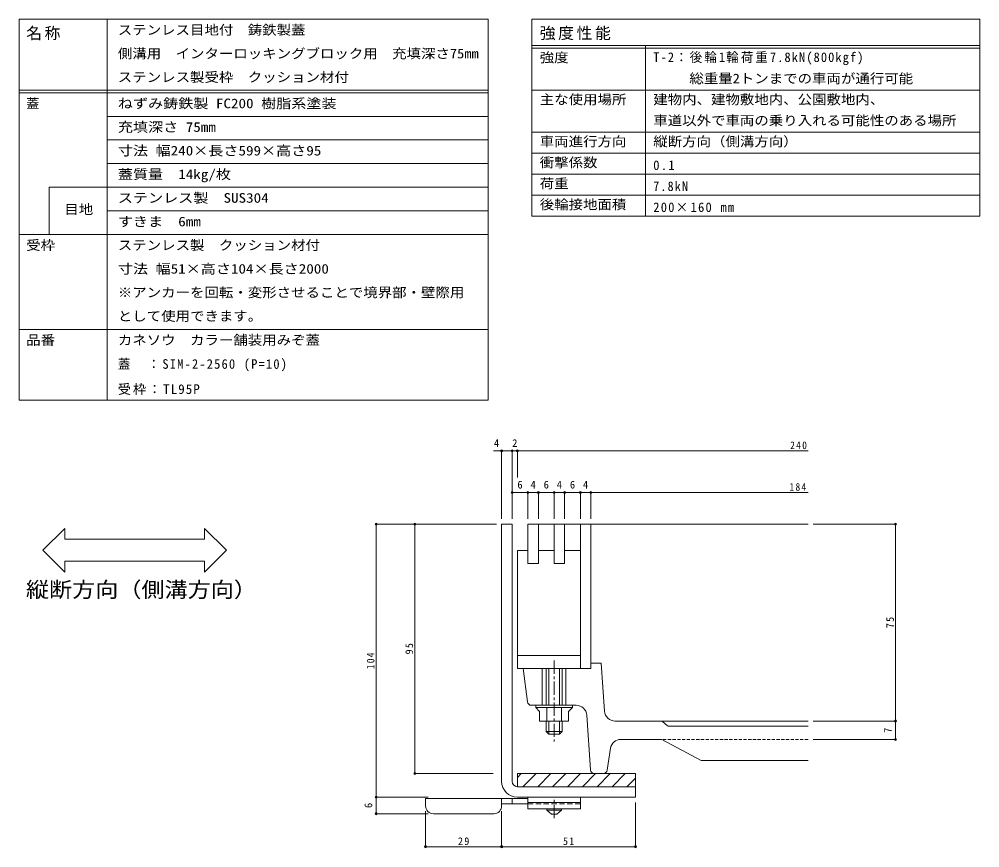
# Model space of a CAD drawing. Units: millimetres at full size, sheet at 1:3, with parts at other scales. Extents: x -1121 to 1153, y -824 to 816.
# Drawn here: x 55 to 1153, y -130 to 816 of the extents above; entities that cross this region are included whole.
import ezdxf
from ezdxf.enums import TextEntityAlignment as Align

# ---------------------------------------------------------------- set-up
doc = ezdxf.new("R2010")
doc.units = ezdxf.units.MM
doc.header["$LTSCALE"] = 3
doc.header["$PDMODE"] = 32
doc.header["$PDSIZE"] = 2.4
for name, pattern in [('CHAIN1', [8, 5, -1, 1, -1]), ('DASHED1', [1.8, 1.2, -0.6]), ('DASHED2', [3, 2, -1])]:
    doc.linetypes.add(name, pattern=pattern)
for name, color, linetype, lineweight in [('1-1_1-1ﾚｲﾔ', 2, 'Continuous', 9), ('1-2_1-2ﾚｲﾔ', 3, 'Continuous', 9), ('1-4_1-4ﾚｲﾔ', 7, 'Continuous', 9), ('1-9_L-06', 4, 'Continuous', 9), ('4-5', 7, 'Continuous', 9), ('F-5_F-5ﾚｲﾔ', 2, 'Continuous', 9), ('F-F_F-Fﾚｲﾔ', 3, 'Continuous', 9)]:
    doc.layers.add(name, color=color, linetype=linetype, lineweight=lineweight)
doc.styles.add('ＭＳ ゴシック', font='')
doc.styles.get('ＭＳ ゴシック').set_extended_font_data('MS Gothic')

msp = doc.modelspace()

# ---------------------------------------------------------------- linework, layer by layer
at = {"layer": '1-1_1-1ﾚｲﾔ'}
for p, q in [((606.816, 239.381), (618.816, 239.381)), ((606.816, -54.619), (606.816, 239.381)), ((618.816, -54.619), (618.816, 239.381)), ((624.816, -45.619), (624.816, -60.619)), ((759.816, -45.619), (624.816, -45.619)), ((629.218, -45.619), (624.816, -50.021)), ((646.189, -45.619), (631.189, -60.619)), ((663.159, -45.619), (648.159, -60.619)), ((680.13, -45.619), (665.13, -60.619)), ((697.1, -45.619), (682.1, -60.619)), ((714.071, -45.619), (699.071, -60.619)), ((731.042, -45.619), (716.041, -60.619)), ((748.012, -45.619), (733.012, -60.619)), ((759.816, -50.785), (749.983, -60.619)), ((759.816, -45.619), (759.816, -72.619)), ((624.816, -60.619), (759.816, -60.619)), ((624.816, -72.619), (759.816, -72.619))]:
    msp.add_line(p, q, dxfattribs=at)
for radius in [18, 6]:
    msp.add_arc((624.816, -54.619), radius, 180, 270, dxfattribs=at)
at = {"layer": '1-2_1-2ﾚｲﾔ'}
for p, q in [((636.816, 194.382), (636.816, 239.382)), ((636.817, 239.382), (957.079, 239.382)), ((648.816, 194.382), (648.816, 239.382)), ((666.816, 194.382), (666.816, 239.382)), ((678.816, 194.382), (678.816, 239.382)), ((696.816, 74.381), (696.816, 239.382)), ((708.816, 74.381), (708.816, 239.382)), ((624.816, 209.381), (624.816, 89.381)), ((636.816, 209.381), (624.816, 209.381)), ((666.816, 209.381), (648.816, 209.381)), ((696.816, 209.381), (678.816, 209.381)), ((648.816, 194.382), (636.816, 194.382)), ((678.816, 194.382), (666.816, 194.382)), ((696.816, 89.381), (624.816, 89.381)), ((720.425, 80.382), (708.816, 80.382)), ((724.542, 25.484), (720.425, 80.382)), ((636.323, 36.322), (631.566, 74.381)), ((653.316, 74.381), (653.316, 32.38)), ((657.816, 74.381), (657.816, 32.38)), ((660.816, 32.38), (660.816, 74.381)), ((672.816, 32.38), (672.816, 74.381)), ((675.816, 74.381), (675.816, 32.38)), ((680.316, 74.381), (680.316, 32.38)), ((640.789, 32.38), (692.072, 32.38)), ((645.816, 32.38), (645.816, 29.98)), ((687.816, 29.98), (645.816, 29.98)), ((645.816, 29.98), (650.241, 25.181)), ((650.241, 25.181), (650.241, 14.38)), ((658.529, 29.98), (658.529, 14.38)), ((675.104, 29.98), (675.104, 14.38)), ((687.816, 29.98), (683.391, 25.181)), ((687.816, 32.38), (687.816, 29.98)), ((657.816, 14.38), (657.816, 2.38)), ((660.816, -0.62), (660.816, 14.38)), ((672.816, 14.38), (672.816, -0.62)), ((675.816, 14.38), (675.816, 2.38)), ((708.518, -41.439), (704.041, 21.235)), ((957.079, 14.381), (736.509, 14.381)), ((796.494, 9.039), (790.638, 13.724)), ((675.816, 2.38), (657.816, 2.38)), ((660.816, -0.62), (657.816, 2.38)), ((675.816, 2.38), (672.816, -0.62)), ((957.079, 8.382), (798.368, 8.382)), ((672.816, -0.62), (660.816, -0.62)), ((743.111, -6.619), (789.816, -6.619)), ((789.816, -6.619), (834.816, -30.619)), ((731.251, -16.794), (727.403, -41.803)), ((957.079, -30.619), (834.816, -30.619)), ((722.956, -45.619), (713.006, -45.619))]:
    msp.add_line(p, q, dxfattribs=at)
at = {"layer": '1-2_1-2ﾚｲﾔ', "linetype": 'CHAIN1'}
msp.add_line((666.816, 83.381), (666.816, -8.998), dxfattribs=at)
at = {"layer": '1-2_1-2ﾚｲﾔ', "linetype": 'DASHED1'}
msp.add_line((957.079, -6.619), (789.816, -6.619), dxfattribs=at)
at = {"layer": '1-2_1-2ﾚｲﾔ'}
for points in [[(708.816, 74.381), (624.816, 74.381), (624.816, 89.381)], [(683.391, 25.181), (683.391, 14.38), (650.241, 14.38)]]:
    msp.add_lwpolyline(points, dxfattribs=at)
for centre, radius, start, end in [((640.789, 36.88), 4.5, 187.12668, 270), ((692.072, 20.38), 12, 4.08583, 90), ((736.509, 26.381), 12, 184.28883, 270), ((788.764, 11.382), 3, 51.33894, 90), ((798.368, 11.382), 3, 231.33894, 270), ((743.111, -18.619), 12, 90, 171.254), ((713.006, -41.118), 4.5, 184.0858, 270), ((722.956, -41.118), 4.5, 270, 351.25363)]:
    msp.add_arc(centre, radius, start, end, dxfattribs=at)
at = {"layer": '1-4_1-4ﾚｲﾔ'}
for p, q in [((606.816, 323.181), (597.514, 323.181)), ((606.816, 324.081), (606.816, 245.381)), ((606.816, 323.181), (618.816, 323.181)), ((618.816, 324.081), (618.816, 245.381)), ((618.816, 323.181), (624.816, 323.181)), ((624.816, 324.081), (624.816, 292.859)), ((624.816, 323.181), (957.079, 323.181)), ((618.816, 275.633), (636.816, 275.633)), ((636.816, 276.533), (636.816, 245.382)), ((636.816, 275.633), (648.816, 275.633)), ((648.816, 276.533), (648.816, 245.382)), ((648.816, 275.633), (666.816, 275.633)), ((666.816, 276.533), (666.816, 245.382)), ((666.816, 275.633), (678.816, 275.633)), ((678.816, 276.533), (678.816, 245.382)), ((678.816, 275.633), (696.816, 275.633)), ((696.816, 276.533), (696.816, 245.382)), ((696.816, 275.633), (708.816, 275.633)), ((708.816, 276.533), (708.816, 245.382)), ((708.816, 275.633), (957.079, 275.633)), ((462.367, 239.381), (600.816, 239.381)), ((463.267, 239.381), (463.267, -72.619)), ((507.465, 239.381), (507.465, -45.619)), ((1058.076, 239.382), (963.079, 239.382)), ((1057.176, 239.382), (1057.176, 14.381)), ((1058.076, 14.381), (963.079, 14.381)), ((1057.176, 14.381), (1057.176, -6.619)), ((1058.076, -6.619), (963.079, -6.619)), ((506.565, -45.619), (597.18, -45.619)), ((462.367, -72.619), (522.816, -72.619)), ((463.267, -72.619), (463.267, -91.518)), ((759.816, -130.138), (759.816, -78.619)), ((462.367, -91.518), (522.816, -91.518)), ((519.816, -130.138), (519.816, -88.518)), ((606.816, -130.138), (606.816, -88.518)), ((519.816, -129.238), (606.816, -129.238)), ((606.816, -129.238), (759.816, -129.238))]:
    msp.add_line(p, q, dxfattribs=at)
for p in [(606.816, 323.181), (618.816, 323.181), (624.816, 323.181), (618.816, 275.633), (636.816, 275.633), (648.816, 275.633), (666.816, 275.633), (678.816, 275.633), (696.816, 275.633), (708.816, 275.633), (463.267, 239.381), (507.465, 239.381), (1057.176, 239.382), (1057.176, 14.381), (1057.176, -6.619), (507.465, -45.619), (463.267, -72.619), (463.267, -91.518), (519.816, -129.238), (606.816, -129.238), (759.816, -129.238)]:
    msp.add_point(p, dxfattribs=at)
at = {"layer": '1-9_L-06'}
for p, q in [((519.816, -82.518), (519.816, -74.118)), ((519.816, -74.118), (636.816, -74.118)), ((606.816, -82.518), (606.816, -74.118)), ((618.816, -80.118), (618.816, -74.118)), ((606.801, -80.118), (636.816, -80.118)), ((597.816, -91.518), (528.816, -91.518))]:
    msp.add_line(p, q, dxfattribs=at)
at = {"layer": '1-9_L-06', "color": 3}
for p, q in [((636.816, -72.619), (696.816, -72.619)), ((636.816, -72.619), (636.816, -86.119)), ((696.816, -72.619), (696.816, -86.119)), ((636.816, -78.619), (696.816, -78.619)), ((636.816, -86.119), (696.816, -86.119))]:
    msp.add_line(p, q, dxfattribs=at)
at = {"layer": '1-9_L-06', "linetype": 'CHAIN1'}
msp.add_line((666.816, -96.762), (666.816, -72.619), dxfattribs=at)
at = {"layer": '1-9_L-06', "color": 3, "linetype": 'DASHED2'}
msp.add_line((636.816, -80.119), (696.816, -80.119), dxfattribs=at)
at = {"layer": '1-9_L-06', "color": 2}
for p, q in [((658.567, -87.618), (658.567, -86.119)), ((663.817, -92.118), (658.567, -87.618)), ((675.067, -87.618), (658.567, -87.618)), ((675.067, -87.618), (669.816, -92.118)), ((675.067, -87.618), (675.067, -86.119)), ((669.816, -92.118), (663.817, -92.118))]:
    msp.add_line(p, q, dxfattribs=at)
at = {"layer": '1-9_L-06'}
for centre, start, end in [((528.816, -82.518), 180, 270), ((597.816, -82.518), 270, 0)]:
    msp.add_arc(centre, 9, start, end, dxfattribs=at)
at = {"layer": '4-5'}
for p, q in [((82.287, 209.546), (107.287, 234.546)), ((107.287, 222.046), (107.287, 234.546)), ((292.235, 209.546), (267.235, 234.546)), ((267.235, 222.046), (267.235, 234.546)), ((107.287, 222.046), (267.235, 222.046)), ((82.287, 209.546), (107.287, 184.546)), ((292.235, 209.546), (267.235, 184.546)), ((107.287, 184.546), (107.287, 197.046)), ((107.287, 197.046), (267.235, 197.046)), ((267.235, 184.546), (267.235, 197.046))]:
    msp.add_line(p, q, dxfattribs=at)
at = {"layer": 'F-5_F-5ﾚｲﾔ', "color": 7}
msp.add_line((89.525, 570.339), (89.525, 624.339), dxfattribs=at)
at = {"layer": 'F-F_F-Fﾚｲﾔ', "color": 7}
for p, q in [((55.268, 816.339), (591.338, 816.339)), ((55.268, 816.339), (55.268, 380.952)), ((155.641, 816.339), (155.641, 380.952)), ((591.338, 816.339), (591.338, 380.952)), ((641.36, 816.339), (641.36, 591.339)), ((641.36, 816.339), (1153.446, 816.339)), ((1153.446, 816.339), (1153.446, 591.339)), ((641.36, 786.339), (1153.446, 786.339)), ((641.36, 783.339), (1153.446, 783.339)), ((771.182, 786.339), (771.182, 591.339)), ((55.268, 735.339), (591.338, 735.339)), ((55.268, 732.339), (591.338, 732.339)), ((641.36, 735.339), (1153.446, 735.339)), ((155.641, 705.339), (591.338, 705.339)), ((641.36, 687.339), (1153.446, 687.339)), ((155.641, 678.339), (591.338, 678.339)), ((641.36, 663.339), (1153.446, 663.339)), ((155.641, 651.339), (591.338, 651.339)), ((641.36, 639.339), (1153.446, 639.339)), ((89.525, 624.339), (591.338, 624.339)), ((641.36, 615.339), (1153.446, 615.339)), ((155.641, 597.339), (591.338, 597.339)), ((641.36, 591.339), (1153.446, 591.339)), ((55.268, 570.339), (591.338, 570.339)), ((55.268, 461.952), (591.338, 461.952)), ((55.268, 380.952), (591.338, 380.952))]:
    msp.add_line(p, q, dxfattribs=at)

# ---------------------------------------------------------------- texts
at = {"layer": '1-4_1-4ﾚｲﾔ', "color": 2, "style": 'ＭＳ ゴシック'}
for s, p in [('4', (598.009, 324.981)), ('2', (618.816, 324.981)), ('6', (624.816, 277.433)), ('4', (639.816, 277.433)), ('6', (654.816, 277.433)), ('4', (669.816, 277.433)), ('6', (684.816, 277.433)), ('4', (699.816, 277.433))]:
    msp.add_text(s, height=8.798, dxfattribs=at).set_placement(p, align=Align.BOTTOM_LEFT)
for s, p in [('7', (1055.376, 0.881)), ('6', (461.467, -85.068))]:
    msp.add_text(s, height=8.798, rotation=90, dxfattribs=at).set_placement(p, align=Align.BOTTOM_LEFT)
at = {"layer": '1-4_1-4ﾚｲﾔ', "color": 2, "char_height": 8.798, "attachment_point": 7, "style": 'ＭＳ ゴシック'}
for s, insert in [('\\T1.27;\\W0.9;240', (936.702, 324.981)), ('\\T1.27;\\W0.9;184', (935.932, 277.433)), ('\\T1.27;\\W0.95;29', (556.941, -127.438)), ('\\T1.27;\\W0.95;51', (676.941, -127.438))]:
    msp.add_mtext(s, dxfattribs=dict(at, insert=insert))
at = {"layer": '1-4_1-4ﾚｲﾔ', "color": 2, "char_height": 8.798, "attachment_point": 7, "rotation": 90, "style": 'ＭＳ ゴシック'}
for s, insert in [('\\T1.27;\\W0.95;75', (1055.376, 120.506)), ('\\T1.27;\\W0.95;95', (505.665, 90.506)), ('\\T1.27;\\W0.9;104', (461.467, 73.631))]:
    msp.add_mtext(s, dxfattribs=dict(at, insert=insert))
at = {"layer": '4-5', "color": 6, "style": 'ＭＳ ゴシック', "width": 1.1}
msp.add_text('縦断方向（側溝方向）', height=17.6, dxfattribs=at).set_placement((62.964, 150.507), align=Align.BOTTOM_LEFT)
at = {"layer": 'F-F_F-Fﾚｲﾔ', "style": 'ＭＳ ゴシック'}
for s, width, p in [('ステンレス目地付\u3000鋳鉄製蓋', 1.1, (168.041, 795.339)), ('側溝用\u3000インターロッキングブロック用\u3000充填深さ75mm', 1.1, (168.041, 768.339)), ('強度', 1.1, (650.36, 763.839)), ('ステンレス製受枠\u3000クッション材付', 1.1, (168.041, 741.339)), ('\u3000\u3000 総重量2トンまでの車両が通行可能', 1.1, (780.182, 739.839)), ('ねずみ鋳鉄製 FC200 樹脂系塗装', 1.15, (168.041, 711.338)), ('主な使用場所', 1.1, (650.36, 715.839)), ('建物内、建物敷地内、公園敷地内、', 1.1, (780.182, 715.839)), ('車道以外で車両の乗り入れる可能性のある場所', 1.1, (780.182, 691.839)), ('充填深さ 75mm', 1.15, (168.041, 684.339)), ('車両進行方向', 1.1, (650.36, 667.839)), ('縦断方向（側溝方向）', 1.1, (780.182, 667.839)), ('寸法 幅240×長さ599×高さ95', 1.15, (168.041, 657.339)), ('衝撃係数', 1.1, (650.36, 643.839)), ('蓋質量\u300014kg/枚', 1.15, (168.041, 630.339)), ('荷重', 1.1, (650.36, 619.839)), ('ステンレス製\u3000SUS304', 1.15, (168.041, 603.339)), ('目地', 1.1, (106.833, 590.311)), ('後輪接地面積', 1.1, (650.36, 595.839)), ('すきま\u30006mm', 1.15, (168.041, 576.339)), ('受枠', 1.1, (63.253, 549.339)), ('ステンレス製\u3000クッション材付', 1.1, (168.041, 549.339)), ('寸法 幅51×高さ104×長さ2000', 1.15, (168.041, 522.339)), ('※アンカーを回転・変形させることで境界部・壁際用', 1.1, (168.041, 495.339)), ('として使用できます。', 1.1, (168.041, 468.339)), ('品番', 1.1, (63.253, 440.952)), ('カネソウ\u3000カラー舗装用みぞ蓋', 1.1, (168.041, 440.952))]:
    msp.add_text(s, height=11, dxfattribs=dict(at, width=width)).set_placement(p, align=Align.BOTTOM_LEFT)
msp.add_text('蓋', height=11, dxfattribs=at).set_placement((63.253, 711.338), align=Align.BOTTOM_LEFT)
at = {"layer": 'F-F_F-Fﾚｲﾔ', "attachment_point": 7, "style": 'ＭＳ ゴシック'}
for s, insert, char_height in [('\\T1.17;名称', (63.253, 792.339), 13.2), ('\\T1.17;強度性能', (650.36, 792.339), 13.2), ('\\T1.17;\\W0.95;T-2：後輪1輪荷重7.8kN(800kgf)', (780.182, 763.839), 11), ('\\T1.21;\\W0.95;0.1', (780.182, 643.839), 11), ('\\T1.22;\\W0.9;7.8kN', (780.182, 619.839), 11), ('\\T1.2;\\W0.95;200×160\\~mm', (780.182, 595.839), 11), ('\\T1.19;\\W0.95;蓋\u3000：SIM-2-2560\\~(P=10)', (168.041, 413.952), 11), ('\\T1.15;受枠：TL95P', (168.041, 386.952), 11)]:
    msp.add_mtext(s, dxfattribs=dict(at, insert=insert, char_height=char_height))

doc.saveas('drawing.dxf')
